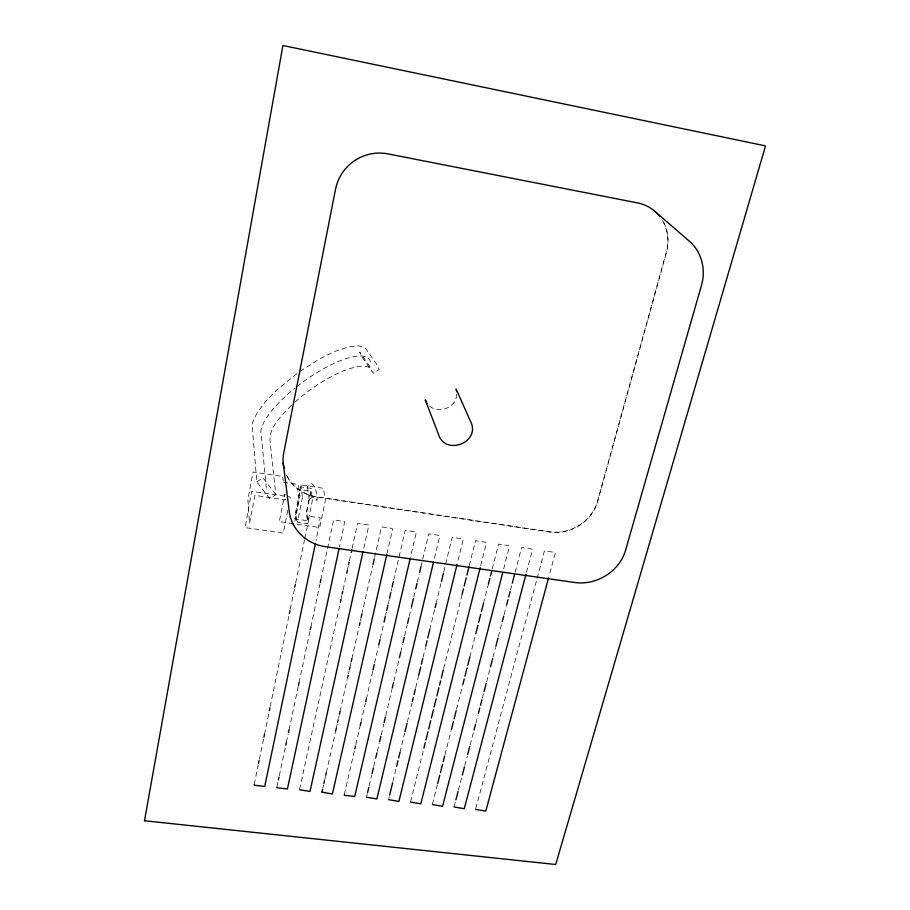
<?xml version="1.0" encoding="UTF-8"?>
<svg xmlns="http://www.w3.org/2000/svg" width="910" height="910" viewBox="0 0 910 910"><rect width="100%" height="100%" fill="white"/><g stroke="black" fill="none" stroke-linecap="round" stroke-linejoin="round"><path stroke-width="0.68" stroke-dasharray="4.55 3.41" d="M456.706 394.303C456.501 407.1 439.393 414.494 429.713 406.235M287.799 510.283L283.215 533.124L245.086 527.607L251.695 491.241L290.062 496.985L290.21 498.191M311.004 491.332L306.818 511.761L308.183 520.827L294.806 518.871L299.003 498.168L297.752 489.341L311.004 491.332L312.426 500.17L308.183 520.827M254.22 784.295L258.224 764.855M259.373 759.304L263.65 738.465M264.514 734.302L269.087 712.086M270.224 706.535L289.096 614.887M290.244 609.336L294.533 588.497M295.67 582.946L304.531 539.903M304.816 538.515L309.389 516.3L320.229 517.836L316.02 540.779M276.947 786.832L278.13 781.269M279.313 775.707L285.501 746.507M286.388 742.344L288.151 733.995M289.039 729.82L298.469 685.332M299.06 682.545L310.264 629.709M310.856 626.922L320.001 583.822M320.877 579.647L333.651 519.803L344.685 521.68L339.407 547.149M299.549 789.357L340.351 602.352M340.954 599.588L341.853 595.424M343.07 589.885L346.391 574.654M347.301 570.49L348.2 566.338M349.417 560.799L350.919 553.871M352.136 548.332L357.573 523.398L368.254 524.911L368.743 525.661L363.238 550.584M322.948 787.707L323.562 784.932M324.506 780.78L325.746 775.229M326.372 772.453L335.699 730.832M336.325 728.057L337.257 723.905M338.497 718.354L339.123 715.578M340.056 711.415L347.211 679.508M348.462 673.957L349.076 671.182M350.009 667.019L351.26 661.479M351.886 658.704L359.04 626.797M360.28 621.246L361.213 617.082M361.839 614.307L372.725 565.758M374.59 557.432L381.517 526.867L392.039 528.414L392.563 529.176L387.216 552.745M344.344 794.373L354.536 750.147M355.81 744.619L360.269 725.27M360.906 722.506L365.354 703.157M366.309 699.016L372.679 671.375M374.59 663.083L378.412 646.498M380.323 638.206L384.145 621.621M385.738 614.716L386.375 611.952M388.286 603.66L389.23 599.508M391.141 591.216L391.778 588.452M393.689 580.159L405.223 530.359L415.688 531.906L416.234 532.657L410.444 557.523M366.548 796.853L367.196 794.1M369.153 785.842L371.758 774.819M373.714 766.561L375.989 756.927M377.297 751.421L379.242 743.163M381.199 734.893L383.804 723.882M385.76 715.624L391.937 689.462M393.893 681.203L399.103 659.17M400.73 652.288L402.686 644.03M404.632 635.771L407.236 624.749M409.193 616.491L411.468 606.856M413.754 597.222L415.381 590.328M417.326 582.07L419.283 573.812M420.909 566.93L428.781 533.829L439.177 535.364L439.757 536.126L433.831 560.89M388.627 799.321L389.298 796.568M392.972 781.394L396.316 767.608M399.99 752.445L404.677 733.141M407.35 722.108L412.025 702.804M415.711 687.63L418.714 675.22M423.059 657.304L425.402 647.647M429.748 629.72L434.764 609.04M436.095 603.523L441.111 582.844M443.784 571.81L452.19 537.287L462.53 538.811L463.144 539.573L457.4 562.994M410.581 801.778L423.548 749.578M443.682 668.52L462.109 594.344M469.287 565.497L475.464 540.711L485.735 542.223L486.384 542.997L480.514 566.327M432.398 804.212L437.3 784.955M445.001 754.686L450.95 731.299M456.558 709.277L462.507 685.89M469.856 656.997L475.464 634.987M483.506 603.341L488.408 584.083M492.264 568.943L498.589 544.123L508.804 545.625L509.475 546.398L503.457 569.774M454.101 806.647L455.523 801.164M458.378 790.187L462.303 775.115M464.805 765.515L467.308 755.926M470.163 744.96L473.735 731.253M475.873 723.029L478.012 714.805M482.3 698.357L483.722 692.874M486.577 681.909L490.149 668.19M493.004 657.225L495.506 647.636M498.361 636.67L502.286 621.587M504.072 614.739L506.21 606.515M510.487 590.067L511.921 584.584M515.128 572.242L521.578 547.513L531.724 549.003L532.418 549.776L526.287 573.061M475.782 808.637L536.752 579.67M537.116 578.305L544.419 550.88L554.509 552.37L555.236 553.132L548.957 576.462M291.234 405.394C282.18 415.506 268.86 426.38 270.043 441.327L275.81 494.562L269.667 498.566L256.802 481.822L252.514 429.281L252.684 422.286L257.109 412.822L265.333 401.81L276.685 390.037L297.854 372.907M295.318 401.867C309.73 388.9 326.224 378.23 344.037 370.575C352.591 367.89 362.351 363.59 371.007 368.175L359.689 352.102L362.009 357.152L373.43 373.362L379.14 369.483L376.535 364.068L365.251 347.973L358.54 345.811L348.314 346.949L335.38 351.203L320.729 358.233L298.935 372.133M256.802 481.822L262.956 477.784L275.81 494.562M283.385 482.22L298.23 484.461L299.913 496.189L294.317 523.83L279.302 521.635L284.807 493.925L285.535 499.931L254.88 495.358L249.511 523.421L247.907 499.272L253.071 472.017L282.692 476.51L283.249 481.072M662.571 220.641C668.042 230.116 669.168 241.707 666.291 252.206L597.506 501.319C591.932 521.487 570.092 534.943 549.572 531.781L316.998 496.883C304.167 494.949 291.974 486.918 286.548 474.929M266.323 488.204L261.295 435.321A66.146 20.555 -35.9 0 1 294.829 388.251M296.922 386.579A66.146 20.555 -35.9 0 1 370.598 363.329M286.502 475.202A41.758 38.664 -10 0 0 317.044 497.122L549.685 532.032A40.506 36.32 -27 0 0 597.642 501.558L666.473 252.366A43.737 40.279 -46.6 0 0 662.742 220.789M307.409 486.998L309.434 501.126C309.047 496.701 316.521 495.961 316.896 500.432C318.068 497.486 314.257 475.577 307.409 486.998M301.119 484.893L295.613 512.137L297.24 524.262L319.706 527.538L325.462 500.011L323.346 488.26L301.119 484.893M302.484 497.429L297.433 522.238L307.899 523.773L306.272 512.887L311.288 488.442L300.926 486.873L302.484 497.429"/><path stroke-width="1.36" d="M344.344 794.373L344.412 795.306L354.707 796.455L410.114 558.899M258.508 763.467L259.077 760.692M263.945 737.077L264.514 734.302M269.371 710.699L269.94 707.923M289.38 613.499L289.949 610.724M294.817 587.109L295.386 584.334M315.44 543.554L264.742 786.411L254.208 785.228L254.174 784.647M278.426 779.881L279.017 777.106M285.797 745.119L286.388 742.344M288.447 732.607L289.039 729.82M298.469 685.332L299.06 682.545M310.264 629.709L310.856 626.922M320.286 582.434L320.877 579.647M339.1 548.537L287.435 788.947L276.958 787.776L276.913 787.184M340.351 602.352L340.954 599.588M342.16 594.048L342.763 591.272M346.699 573.266L347.301 570.49M348.507 564.951L349.11 562.187M351.226 552.484L351.829 549.72M362.931 551.972L309.991 791.461L299.515 789.709M322.015 791.871L322.629 789.095M323.88 783.556L324.506 780.78M325.746 775.229L326.372 772.453M335.699 730.832L336.325 728.057M337.564 722.517L338.19 719.742M339.43 714.191L340.056 711.415M347.529 678.121L348.143 675.345M349.394 669.794L350.009 667.019M351.26 661.479L351.886 658.704M359.348 625.409L359.973 622.633M361.213 617.082L361.839 614.307M373.032 564.371L374.283 558.82M386.898 554.122L332.412 793.964L321.981 792.223M354.854 748.759L355.491 746.007M360.269 725.27L360.906 722.506M365.672 701.781L366.309 699.016M372.998 669.987L374.272 664.459M378.731 645.11L380.005 639.593M384.145 621.621L385.419 616.093M386.693 610.564L387.967 605.036M389.548 598.132L390.822 592.603M392.096 587.075L393.37 581.547M367.526 792.724L368.834 787.218M372.088 773.443L373.384 767.938M375.989 756.927L376.967 752.797M379.572 741.786L380.869 736.27M384.122 722.506L385.43 717M392.267 688.085L393.564 682.58M399.422 657.793L400.73 652.288M403.005 642.653L404.313 637.148M407.566 623.373L408.863 617.867M411.468 606.856L413.424 598.598M415.699 588.952L417.007 583.446M419.612 572.435L420.909 566.93M433.501 562.266L376.876 798.934L366.537 797.206M389.628 795.181L392.642 782.771M396.646 766.231L397.988 760.714M398.66 757.95L399.99 752.445M405.007 731.754L407.009 723.484M412.366 701.428L413.367 697.288M414.039 694.523L415.37 689.018M418.714 675.22L420.716 666.95M421.387 664.198L422.729 658.681M425.732 646.271L427.074 640.754M427.745 637.99L429.748 629.72M435.094 607.664L436.095 603.523M441.452 581.456L443.454 573.186M457.059 564.371L398.91 801.391L388.627 799.674M423.889 748.202L425.254 742.708M425.937 739.955L427.984 731.72M428.667 728.967L430.714 720.731M431.397 717.979L433.444 709.732M434.127 706.99L436.174 698.743M436.857 696.002L438.904 687.755M439.587 685.014L440.611 680.885M441.293 678.143L443.341 669.896M462.109 594.344L463.474 588.85M464.168 586.097L466.216 577.861M466.898 575.109L468.946 566.873M480.173 567.703L420.818 803.837L410.581 802.131M437.653 783.578L439.746 775.32M440.451 772.567L442.556 764.32M443.25 761.568L444.649 756.062M451.303 729.922L453.408 721.664M454.101 718.911L456.206 710.653M462.86 684.513L464.259 679.008M464.953 676.266L467.058 668.008M467.751 665.255L469.856 656.997M475.805 633.61L477.909 625.352M478.603 622.599L480.707 614.352M481.413 611.6L483.506 603.341M488.408 584.083L489.808 578.578M490.513 575.825L491.559 571.696M502.752 572.515L442.601 806.271L432.409 804.565M455.887 799.788L458.026 791.563M462.303 775.115L464.453 766.891M467.66 754.549L469.799 746.325M474.087 729.877L475.509 724.394M478.364 713.429L479.798 707.946M480.514 705.205L481.936 699.722M484.075 691.498L486.224 683.273M490.501 666.825L492.651 658.601M495.859 646.259L497.998 638.035M502.286 621.587L503.708 616.104M506.563 605.139L507.996 599.656M508.713 596.914L510.135 591.432M512.273 583.208L514.423 574.984M525.934 574.438L464.259 808.694L454.113 806.988M548.582 577.839L485.803 811.094L475.691 809.399M656.178 212.496L690.622 242.299C702.088 253.094 705.898 270.406 701.485 285.33L625.557 550.334C619.414 571.639 596.289 585.676 574.54 582.48L325.564 546.694C307.102 544.419 290.597 529.108 289.107 510.214L283.203 463.019M426.995 403.289L425.197 399.717L438.813 435.219C445.49 454.977 478.273 443.432 471.642 423.867L456.126 389.025L456.604 391.653M284 468.024A41.758 38.664 -10 0 1 283.749 452.861L335.517 189.314A44.453 43.737 -41.7 0 1 388.013 153.892L637.364 202.873A43.737 40.279 -46.6 0 1 659.75 216.409M144.497 820.752L555.703 864.5L765.526 145.884L282.919 45.5L144.497 820.752"/></g></svg>
